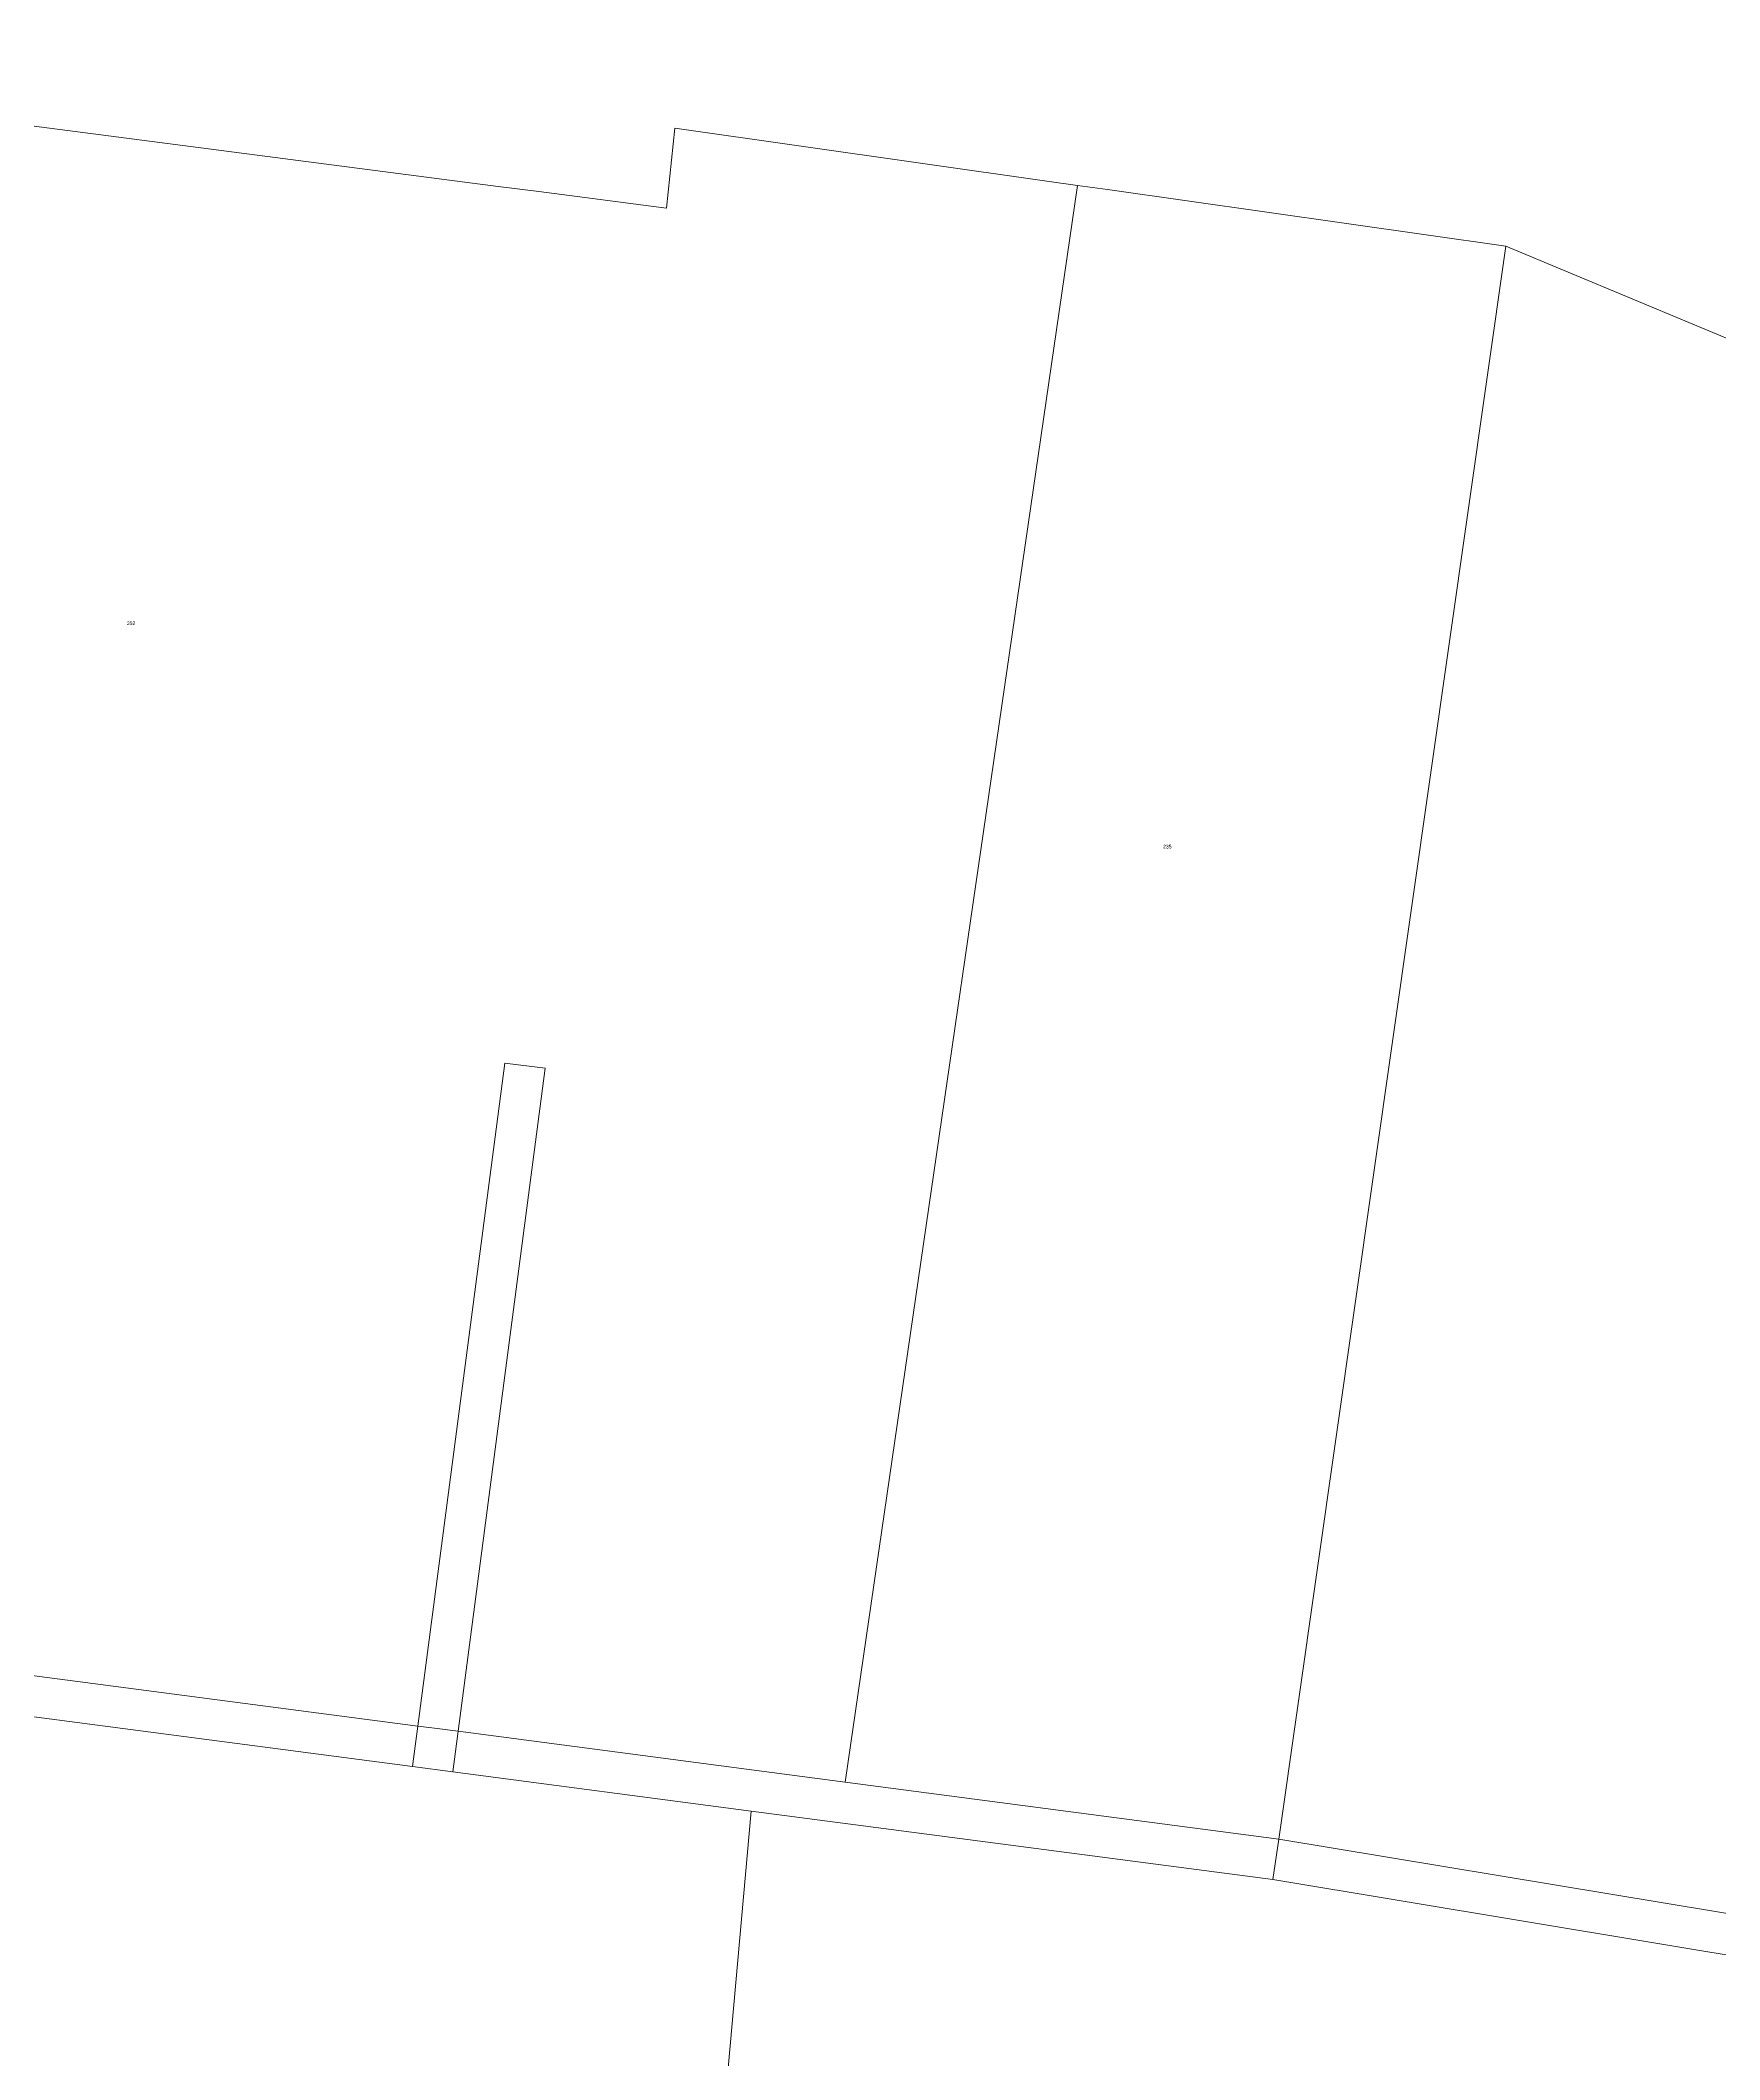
# Model space of a CAD drawing. Header units: metres. Extents: x 257896 to 264438, y 6185680 to 6189085.
# Drawn here: x 260188 to 261013, y 6188065 to 6189057 of the extents above; entities that cross this region are included whole.
import ezdxf

# ---------------------------------------------------------------- set-up
doc = ezdxf.new("R2010")
doc.units = ezdxf.units.M
doc.layers.add('Cadastre Land Parcels_SP_EXT', color=9, linetype='Continuous', lineweight=5)
doc.layers.add('Cadastre Roads_SP_EXT', color=9, linetype='Continuous', lineweight=5)
doc.styles.get("Standard").update_dxf_attribs({"font": 'arial.ttf'})

msp = doc.modelspace()

# ---------------------------------------------------------------- linework, layer by layer
at = {"layer": 'Cadastre Land Parcels_SP_EXT', "linetype": 'Continuous'}
for points in [[(259977.62, 6189041.58), (259861.41, 6189056.68), (259848.05, 6188954.11), (259835.15, 6188854.87), (259637.81, 6188880.52), (259570.51, 6188334.1), (260373.69, 6188228.72), (260416.36, 6188554.27), (260436.21, 6188551.78), (260393.54, 6188226.12), (260583.58, 6188201.15), (260697.71, 6188985.42), (260682.57, 6188987.58), (260499.94, 6189013.52), (260495.89, 6188974.23), (260433.13, 6188982.39), (260413.19, 6188984.98), (259997.55, 6189038.99), (259977.62, 6189041.58)], [(260796.6, 6188173.22), (260908.13, 6188955.64), (260712.49, 6188983.36), (260697.71, 6188985.42), (260583.58, 6188201.15), (260796.6, 6188173.22)], [(261432.29, 6188241.59), (261349.57, 6188296.64), (261257.11, 6188516.04), (261261.57, 6188739.93), (261152.97, 6188853.37), (260908.13, 6188955.64), (260796.6, 6188173.22), (261147.45, 6188114.96), (261161.24, 6188229.76), (261479.63, 6188185.42), (261432.29, 6188241.59)], [(260371.08, 6188208.78), (259568.55, 6188314.07), (259541.27, 6188040.98), (259587.68, 6188036.29), (259687.82, 6188063.91), (259725.05, 6188059.26), (259772.5, 6187938.07), (259893.25, 6187932.95), (260018.72, 6187922.09), (260060.92, 6187912.3), (260132.83, 6187880.96), (260449.88, 6187684.78), (260453.61, 6187682.47), (260469.26, 6187695.66), (260484.52, 6187700.03), (260495.05, 6187713.13), (260537.49, 6188186.98), (260390.93, 6188206.18), (260371.08, 6188208.78)], [(261161.24, 6188229.76), (261147.45, 6188114.96), (260796.6, 6188173.22), (260793.7, 6188153.39), (261164.97, 6188091.66), (261178.75, 6188207.01), (261472.68, 6188166.15), (261476.05, 6188175.5), (261479.63, 6188185.42), (261161.24, 6188229.76)]]:
    msp.add_lwpolyline(points, close=True, dxfattribs=at)
msp.add_lwpolyline([(261157.19, 6188025.64), (261164.97, 6188091.66), (261164.97, 6188091.66), (260793.7, 6188153.39), (260537.49, 6188186.98), (260495.05, 6187713.13)], dxfattribs=at)
at = {"layer": 'Cadastre Roads_SP_EXT', "linetype": 'Continuous'}
for points in [[(260393.54, 6188226.12), (260436.21, 6188551.78), (260416.36, 6188554.27), (260373.69, 6188228.72), (260381.91, 6188227.64), (260393.54, 6188226.12)], [(260373.69, 6188228.72), (259570.51, 6188334.1), (259569.53, 6188324.12), (259568.55, 6188314.07), (260371.08, 6188208.78), (260372.4, 6188218.81), (260373.69, 6188228.72)], [(260796.6, 6188173.22), (260583.58, 6188201.15), (260393.54, 6188226.12), (260392.24, 6188216.21), (260390.92, 6188206.18), (260537.49, 6188186.98), (260793.7, 6188153.39), (260796.6, 6188173.22)]]:
    msp.add_lwpolyline(points, close=True, dxfattribs=at)

# ---------------------------------------------------------------- texts
at = {"layer": 'Cadastre Land Parcels_SP_EXT'}
for s, p in [('352', (260230.77, 6188769.5)), ('235', (260739.7, 6188659.76))]:
    msp.add_text(s, height=1.8, dxfattribs=at).set_placement(p)

doc.saveas('drawing.dxf')
